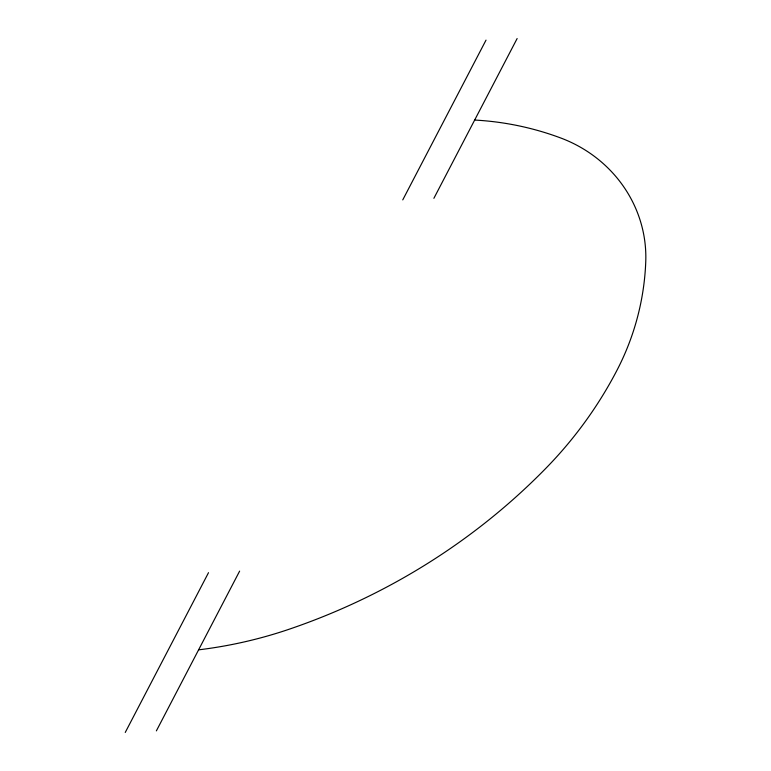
<?xml version="1.0" encoding="UTF-8"?>
<svg xmlns="http://www.w3.org/2000/svg" width="771" height="771" viewBox="0 0 771 771"><rect width="100%" height="100%" fill="white"/><g stroke="black" fill="none" stroke-linecap="round" stroke-linejoin="round"><path stroke-width="1.16" d="M125.249 732.45L208.507 572.68M402.761 199.891L486.019 40.121M156.368 730.879L239.627 571.109M433.88 198.32L517.129 38.55M198.6 649.847A436.608 417.969 6.5 0 0 289.819 629.001A659.591 631.439 6.5 0 0 545.309 468.874A436.608 417.969 6.5 0 0 616.819 370.581A278.774 266.872 6.5 0 0 645.751 261.726A132.198 126.55 6.5 0 0 560.556 137.922A278.774 266.872 6.5 0 0 474.666 120.054"/></g></svg>
